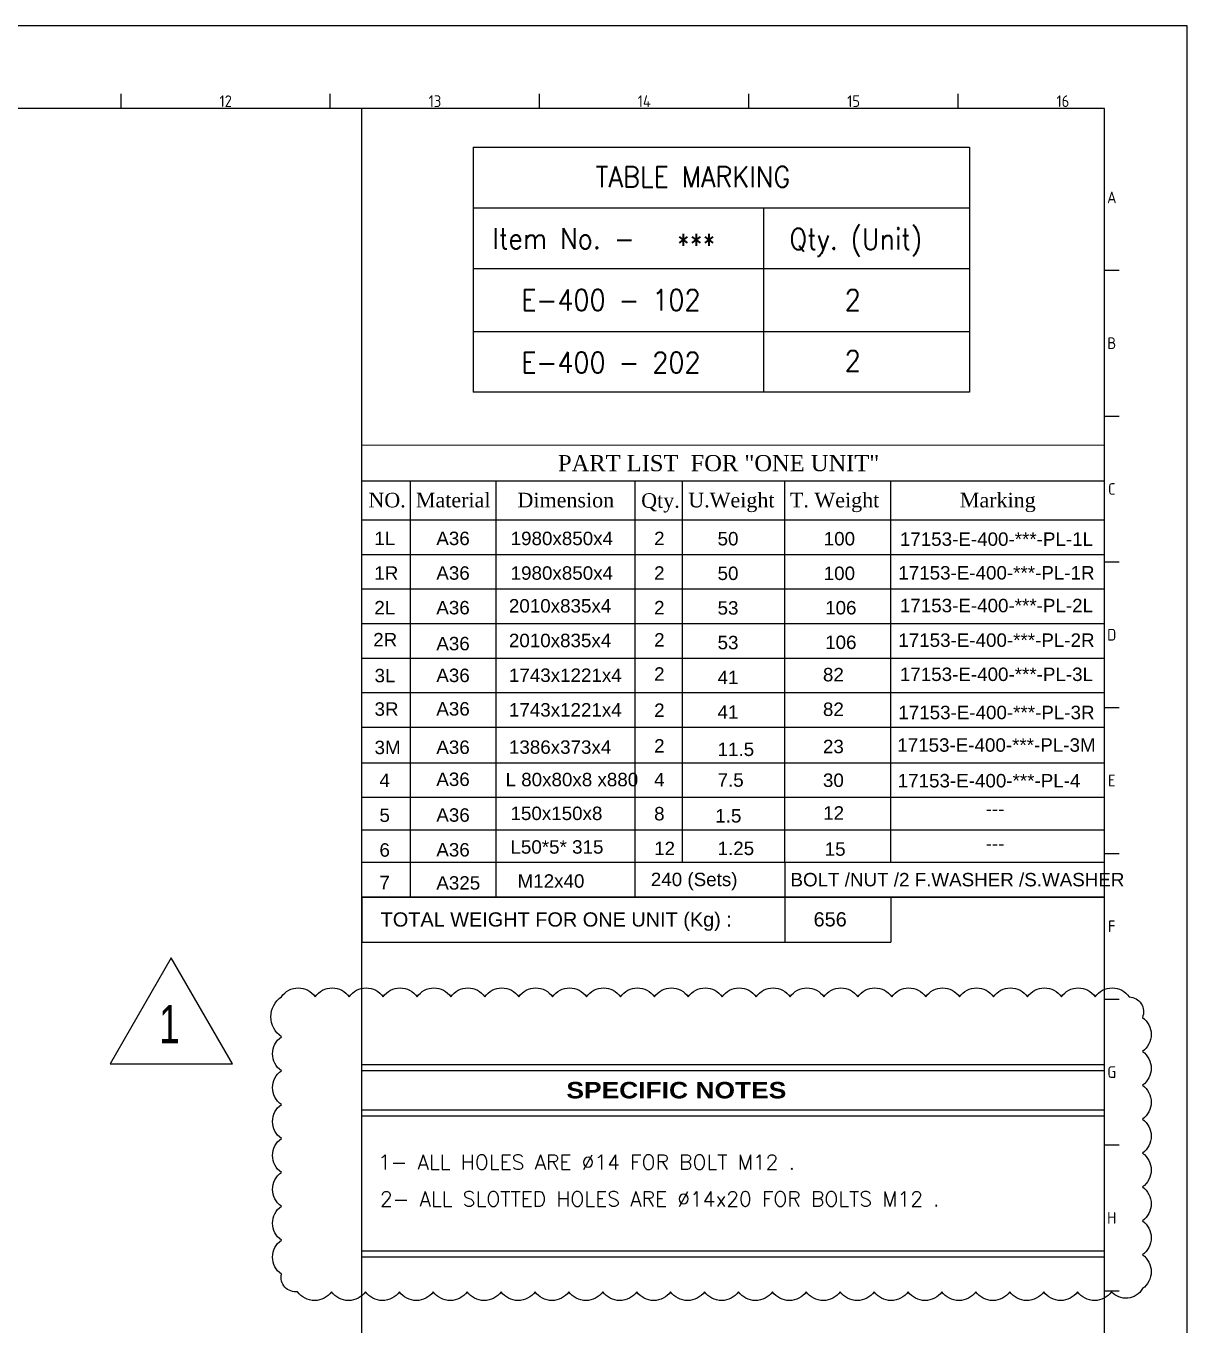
# Model space of a CAD drawing. Header units: millimetres. Extents: x 517777 to 536338, y -327622 to -292910.
# Drawn here: x 525842 to 529266, y -311580 to -307747 of the extents above; entities that cross this region are included whole.
import ezdxf
from ezdxf.enums import TextEntityAlignment as Align

# ---------------------------------------------------------------- set-up
doc = ezdxf.new("R2010")
doc.units = ezdxf.units.MM
for name, color, linetype in [('3', 3, 'Continuous'), ('CADRE', 5, 'Continuous'), ('CLOWD', 3, 'Continuous'), ('PV-38C9D', 7, 'Continuous'), ('TEXT', 6, 'Continuous')]:
    doc.layers.add(name, color=color, linetype=linetype)
doc.styles.add('ARIAL BLACK', font='')
doc.styles.add('ARIAL_NARROW', font='ARIALN.TTF')
doc.styles.add('ISO Proportional', font='isocp.shx')
doc.styles.add('ROMANS', font='ROMANS.shx', dxfattribs={"width": 0.9})
doc.styles.add('STYLE1', font='times.ttf')
doc.styles.add('style10', font='swissl.ttf', dxfattribs={"height": 40})
doc.styles.get('ARIAL BLACK').set_extended_font_data('Arial Black')

# ---------------------------------------------------------------- blocks, each defined once
blk = doc.blocks.new('KADR')
at = {"layer": 'CADRE', "color": 2}
for p, q in [((236141.9, 8136.1), (236141.9, 8233.3)), ((237537.3, 8136.1), (237537.3, 8233.3)), ((238932.7, 8136.1), (238932.7, 8233.3)), ((240328, 8136.1), (240328, 8233.3)), ((241723.4, 8136.1), (241723.4, 8233.3)), ((242698.5, 7056.8), (242795.7, 7056.8)), ((242698.5, 6084.4), (242795.7, 6084.4)), ((242698.5, 5112), (242795.7, 5112)), ((242698.5, 4139.6), (242795.7, 4139.6)), ((242698.5, 3167.2), (242795.7, 3167.2)), ((242698.5, 2194.8), (242795.7, 2194.8)), ((242698.5, 1222.5), (242795.7, 1222.5)), ((242698.5, 250.1), (242795.7, 250.1))]:
    blk.add_line(p, q, dxfattribs=at)
at = {"layer": 'CADRE', "color": 1}
blk.add_lwpolyline([(220145.5, -7651), (243248.6, -7651), (243248.6, 8686.2), (220145.5, 8686.2)], close=True, dxfattribs=at)
at = {"layer": 'CADRE'}
blk.add_lwpolyline([(220695.6, -7100.9), (242698.5, -7100.9), (242698.5, 8136.1), (220695.6, 8136.1)], close=True, dxfattribs=at)
at = {"layer": 'CADRE', "color": 2, "style": 'ISO Proportional'}
for s, height, p in [('12', 77.79, (236839.6, 8184.7)), ('13', 77.79, (238235, 8184.7)), ('14', 77.79, (239630.3, 8184.7)), ('15', 77.79, (241025.7, 8184.7)), ('16', 77.79, (242421.1, 8184.7)), ('A', 77.8, (242747.1, 7543)), ('B', 77.8, (242747.1, 6570.6)), ('C', 77.8, (242747.1, 5598.2)), ('D', 77.8, (242747.1, 4625.8)), ('E', 77.8, (242747.1, 3653.4)), ('F', 77.8, (242747.1, 2681)), ('G', 77.8, (242747.1, 1708.6)), ('H', 77.8, (242747.1, 736.3))]:
    blk.add_text(s, height=height, dxfattribs=at).set_placement(p, align=Align.MIDDLE)

msp = doc.modelspace()

# ---------------------------------------------------------------- linework, layer by layer
at = {"color": 5, "ltscale": 200}
msp.add_line((526832.68, -312797.12), (526832.68, -307990.6), dxfattribs=at)
at = {"color": 2}
for p, q in [((527160.94, -308105.01), (527160.94, -308827.75)), ((527160.94, -308105.01), (528624.53, -308105.01)), ((528624.53, -308105.01), (528624.53, -308827.75)), ((527160.94, -308283.76), (528624.53, -308283.76)), ((528017.25, -308283.76), (528017.25, -308827.75)), ((527160.94, -308462.5), (528624.53, -308462.5)), ((527160.94, -308648.17), (528624.53, -308648.17)), ((528624.53, -308827.75), (527160.94, -308827.75))]:
    msp.add_line(p, q, dxfattribs=at)
at = {"color": 2, "ltscale": 200}
msp.add_lwpolyline([(526270.56, -310496.19), (526090.12, -310808.72), (526451, -310808.72)], close=True, dxfattribs=at)
at = {"color": 2}
msp.add_lwpolyline([(526595.14, -310611.45, -0.5205671), (526695.14, -310611.45, -0.5205671), (526795.14, -310611.45, -0.5205671), (526895.14, -310611.45, -0.5205671), (526995.14, -310611.45, -0.5205671), (527095.14, -310611.45, -0.5205671), (527195.14, -310611.45, -0.5205671), (527295.14, -310611.45, -0.5205671), (527395.14, -310611.45, -0.5205671), (527495.14, -310611.45, -0.5205671), (527595.14, -310611.45, -0.5205671), (527695.14, -310611.45, -0.5205671), (527795.14, -310611.45, -0.5205671), (527895.14, -310611.45, -0.5205671), (527995.14, -310611.45, -0.5205671), (528095.14, -310611.45, -0.5205671), (528195.14, -310611.45, -0.5205671), (528295.14, -310611.45, -0.5205671), (528395.14, -310611.45, -0.5205671), (528495.14, -310611.45, -0.5205671), (528595.14, -310611.45, -0.5205671), (528695.14, -310611.45, -0.5205671), (528795.14, -310611.45, -0.5205671), (528895.14, -310611.45, -0.5205671), (528995.14, -310611.45, -0.5205671), (529095.14, -310611.45, -0.5205671), (529134.15, -310672.44, -0.5205671), (529134.15, -310772.44, -0.5205671), (529134.15, -310872.44, -0.5205671), (529134.15, -310972.44, -0.5205671), (529134.15, -311072.44, -0.5205671), (529134.15, -311172.44, -0.5205671), (529134.15, -311272.44, -0.5205671), (529134.15, -311372.44, -0.5205671), (529134.15, -311472.44, -0.5205671), (529043.13, -311481.42, -0.5205671), (528943.13, -311481.42, -0.5205671), (528843.13, -311481.42, -0.5205671), (528743.13, -311481.42, -0.5205671), (528643.13, -311481.42, -0.5205671), (528543.13, -311481.42, -0.5205671), (528443.13, -311481.42, -0.5205671), (528343.13, -311481.42, -0.5205671), (528243.13, -311481.42, -0.5205671), (528143.13, -311481.42, -0.5205671), (528043.13, -311481.42, -0.5205671), (527943.13, -311481.42, -0.5205671), (527843.13, -311481.42, -0.5205671), (527743.13, -311481.42, -0.5205671), (527643.13, -311481.42, -0.5205671), (527543.13, -311481.42, -0.5205671), (527443.13, -311481.42, -0.5205671), (527343.13, -311481.42, -0.5205671), (527243.13, -311481.42, -0.5205671), (527143.13, -311481.42, -0.5205671), (527043.13, -311481.42, -0.5205671), (526943.13, -311481.42, -0.5205671), (526843.13, -311481.42, -0.5205671), (526743.13, -311481.42, -0.5205671), (526643.13, -311481.42, -0.5205671), (526595.14, -311429.41, -0.5205671), (526595.14, -311329.41, -0.5205671), (526595.14, -311229.41, -0.5205671), (526595.14, -311129.41, -0.5205671), (526595.14, -311029.41, -0.5205671), (526595.14, -310929.41, -0.5205671), (526595.14, -310829.41, -0.5205671), (526595.14, -310729.41, -0.5205671)], format="xyb", close=True, dxfattribs=at)
at = {"layer": '3'}
for p, q in [((526976.43, -310317.95), (526976.43, -309090.02)), ((527228.33, -310317.95), (527228.33, -309090.02)), ((527638.91, -310319.2), (527638.91, -309091.27)), ((527777.99, -310215.41), (527777.99, -309090.02)), ((528079.46, -310215.41), (528079.46, -309090.02)), ((528392.47, -310215.41), (528392.47, -309090.02)), ((529022.4, -309307.16), (526832.68, -309307.16)), ((529022.4, -309409.29), (526832.68, -309409.29)), ((529022.4, -309511.42), (526832.68, -309511.42)), ((529022.4, -309613.55), (526832.68, -309613.55)), ((529022.4, -309613.55), (526832.68, -309613.55)), ((529022.4, -309714.38), (526832.68, -309714.38)), ((529022.4, -309816.5), (526832.68, -309816.5)), ((529022.4, -309922.53), (526832.68, -309922.53)), ((529022.4, -310023.37), (526832.68, -310023.37)), ((529022.4, -310119.39), (526832.68, -310119.39)), ((529022.4, -310119.39), (526832.68, -310119.39)), ((529022.4, -310215.41), (526832.68, -310215.41)), ((529022.4, -310215.41), (526832.68, -310215.41)), ((529022.4, -310215.41), (526832.68, -310215.41)), ((529022.4, -310215.41), (526832.68, -310215.41)), ((529022.4, -310215.41), (526832.68, -310215.41)), ((529022.4, -310215.41), (526832.68, -310215.41)), ((529022.4, -310215.41), (526832.68, -310215.41)), ((528079.46, -310215.41), (528079.46, -310317.95)), ((529022.4, -310317.95), (526832.68, -310317.95)), ((529022.4, -310317.95), (526832.68, -310317.95)), ((529022.4, -310317.95), (526832.68, -310317.95)), ((529022.4, -310317.95), (526832.68, -310317.95))]:
    msp.add_line(p, q, dxfattribs=at)
at = {"layer": 'CADRE'}
for p, q in [((526832.68, -310810.81), (529022.4, -310810.81)), ((526832.68, -310962.87), (529022.4, -310962.87)), ((526832.68, -311378.69), (529022.4, -311378.69))]:
    msp.add_line(p, q, dxfattribs=at)
at = {"layer": 'CADRE', "color": 2}
for p, q in [((526832.68, -310829.05), (529022.4, -310829.05)), ((526832.68, -310944.62), (529022.4, -310944.62)), ((526832.68, -311360.44), (529022.4, -311360.44))]:
    msp.add_line(p, q, dxfattribs=at)
at = {"layer": 'TEXT', "color": 5}
for p, q in [((526832.68, -308983.76), (529022.4, -308983.26)), ((526832.68, -310317.95), (526832.68, -308983.76)), ((529022.4, -309090.02), (526832.68, -309090.02)), ((529022.4, -309205.04), (526832.68, -309205.04)), ((529022.4, -310317.95), (526832.68, -310317.95)), ((526832.68, -310317.95), (529022.4, -310317.95)), ((529022.4, -310317.95), (526832.68, -310317.95)), ((529022.4, -310317.95), (526832.68, -310317.95)), ((529022.4, -310317.95), (526832.68, -310317.95)), ((526832.68, -310317.95), (526832.68, -310450.5)), ((528079.46, -310317.95), (528079.46, -310450.5)), ((528392.47, -310317.95), (528392.47, -310450.5)), ((526832.68, -310450.5), (528392.47, -310450.5))]:
    msp.add_line(p, q, dxfattribs=at)

# ---------------------------------------------------------------- block references
at = {"color": 11, "xscale": 0.4423078554687722, "yscale": 0.4423078554687722, "zscale": 0.4423078554687722}
msp.add_blockref('KADR', (421674.94, -311589.27), dxfattribs=at)

# ---------------------------------------------------------------- texts
at = {"color": 0, "style": 'ROMANS', "width": 0.9}
for s, height, p in [('TABLE MARKING', 61.5146, (527521.63, -308223)), ('Item No. -', 61.515, (527217.17, -308405.08)), ('Qty. (Unit)', 61.5146, (528093.29, -308406.42)), ('***', 61.515, (527760.92, -308422.14)), ('E-400 - 102', 61.5146, (527302.17, -308586.26)), ('2', 61.51, (528256.49, -308586.26)), ('E-400 - 202', 61.5146, (527302.17, -308770.82)), ('2', 61.51, (528256.49, -308765.84))]:
    msp.add_text(s, height=height, dxfattribs=at).set_placement(p)
at = {"color": 2, "style": 'STYLE1'}
for s, height, p in [('PART LIST  FOR "ONE UNIT"', 47.7972, (527410.97, -309060.87)), ('NO.', 43.013, (526851.72, -309167.51)), ('Material', 43.013, (526991.83, -309167.51)), ('Dimension', 43.013, (527291.4, -309167.51)), ('Qty.', 43.013, (527656.18, -309168.76)), ('U.Weight', 43.013, (527795.03, -309167.51)), ('T. Weight', 43.013, (528094.9, -309167.51)), ('Marking', 43.013, (528595.89, -309167.51))]:
    msp.add_text(s, height=height, dxfattribs=at).set_placement(p)
at = {"layer": 'CADRE', "color": 1, "style": 'ARIAL BLACK'}
msp.add_text('SPECIFIC NOTES', height=48.6603, dxfattribs=at).set_placement((527759.91, -310886.84), align=Align.MIDDLE_CENTER)
at = {"layer": 'CADRE', "color": 2, "style": 'ROMANS'}
for s, p in [('1- ALL HOLES ARE %%c14 FOR BOLT M12 .', (526880.25, -311121.34)), ('2- ALL SLOTTED HOLES ARE %%c14x20 FOR BOLTS M12 .', (526886.05, -311229.67))]:
    msp.add_text(s, height=43.7943, dxfattribs=at).set_placement(p)
at = {"layer": 'CLOWD', "style": 'ARIAL_NARROW', "width": 0.85}
msp.add_text('1', height=112.5, dxfattribs=at).set_placement((526234.44, -310748.34))
at = {"layer": 'PV-38C9D', "style": 'style10'}
for s, height, p in [('1L', 39.649, (526869.33, -309278.88)), ('A36', 39.649, (527052.11, -309278.88)), ('1980x850x4', 39.649, (527271.32, -309278.88)), ('2', 39.65, (527694.35, -309278.88)), ('50', 39.649, (527881.45, -309279.72)), ('100', 39.649, (528194.45, -309279.72)), ('1R', 39.649, (526869.33, -309381.01)), ('A36', 39.649, (527052.11, -309381.01)), ('1980x850x4', 39.649, (527271.32, -309381.01)), ('2', 39.65, (527694.35, -309381.01)), ('50', 39.649, (527881.45, -309381.85)), ('100', 39.649, (528194.45, -309381.85)), ('2L', 39.649, (526869.33, -309483.14)), ('A36', 39.649, (527052.11, -309483.14)), ('2010x835x4', 39.649, (527266.12, -309477.8)), ('2', 39.65, (527694.35, -309483.14)), ('53', 39.649, (527881.45, -309483.98)), ('106', 39.649, (528198.61, -309483.3)), ('2R', 39.649, (526866.06, -309577.73)), ('2010x835x4', 39.649, (527266.12, -309579.93)), ('2', 39.65, (527694.35, -309578.21)), ('A36', 39.649, (527052.11, -309589.17)), ('53', 39.649, (527881.45, -309586.11)), ('106', 39.649, (528198.61, -309585.43)), ('3L', 39.649, (526870, -309683.53)), ('A36', 39.649, (527052.11, -309682.91)), ('1743x1221x4', 39.6489, (527266.22, -309682.54)), ('2', 39.65, (527694.35, -309678.96)), ('41', 39.649, (527881.45, -309689.03)), ('82', 39.649, (528192.15, -309680.8)), ('3R', 39.649, (526870, -309782.3)), ('A36', 39.649, (527052.11, -309781.68)), ('1743x1221x4', 39.6489, (527266.22, -309784.67)), ('2', 39.65, (527694.35, -309785.78)), ('41', 39.649, (527881.45, -309791.15)), ('82', 39.649, (528192.15, -309782.93)), ('3M', 39.649, (526870, -309895.56)), ('A36', 39.649, (527052.11, -309894.94)), ('1386x373x4', 39.649, (527266.22, -309894.57)), ('2', 39.65, (527694.35, -309891)), ('11.5', 39.649, (527881.45, -309901.06)), ('23', 39.649, (528192.15, -309892.83)), ('4', 39.65, (526884.4, -309992.33)), ('A36', 39.649, (527052.11, -309989.5)), ('L 80x80x8 x880', 39.6489, (527256.31, -309990.34)), ('4', 39.65, (527694.35, -309990.47)), ('7.5', 39.649, (527881.45, -309991.7)), ('30', 39.649, (528192.15, -309992.3)), ('5', 39.65, (526884.4, -310095.57)), ('A36', 39.649, (527052.11, -310094.94)), ('150x150x8', 39.649, (527270.86, -310089.98)), ('8', 39.65, (527694.35, -310091)), ('1.5', 39.649, (527874.74, -310097.2)), ('12', 39.649, (528192.81, -310088.97)), ('---', 39.649, (528672.18, -310076.43)), ('L50*5* 315', 39.649, (527270.74, -310189.15)), ('12', 39.649, (527694.35, -310193.53)), ('1.25', 39.649, (527881.45, -310193.21)), ('15', 39.649, (528197.37, -310195.37)), ('6', 39.65, (526884.4, -310198.1)), ('A36', 39.649, (527052.11, -310197.48)), ('---', 39.649, (528672.18, -310178.96)), ('7', 39.65, (526884.4, -310293.89)), ('A325', 39.649, (527052.11, -310295.21)), ('M12x40', 39.649, (527291.74, -310289.64)), ('240 (Sets)', 39.649, (527684.68, -310284.94)), ('BOLT /NUT /2 F.WASHER /S.WASHER', 39.6489, (528096.47, -310285.59)), ('TOTAL WEIGHT FOR ONE UNIT (Kg) :', 41.9623, (526888.04, -310404.22)), ('656', 41.962, (528164.53, -310403.85))]:
    msp.add_text(s, height=height, dxfattribs=at).set_placement(p)
for s, p in [('17153-E-400-***-PL-1L', (528703.78, -309261.15)), ('17153-E-400-***-PL-1R', (528703.78, -309360.5)), ('17153-E-400-***-PL-2L', (528703.78, -309457.08)), ('17153-E-400-***-PL-2R', (528703.78, -309559.2)), ('17153-E-400-***-PL-3L', (528703.78, -309659.93)), ('17153-E-400-***-PL-3R', (528703.78, -309772.58)), ('17153-E-400-***-PL-3M', (528703.78, -309868.6)), ('17153-E-400-***-PL-4', (528682.01, -309973.81))]:
    msp.add_text(s, height=39.6489, dxfattribs=at).set_placement(p, align=Align.MIDDLE_CENTER)

doc.saveas('drawing.dxf')
